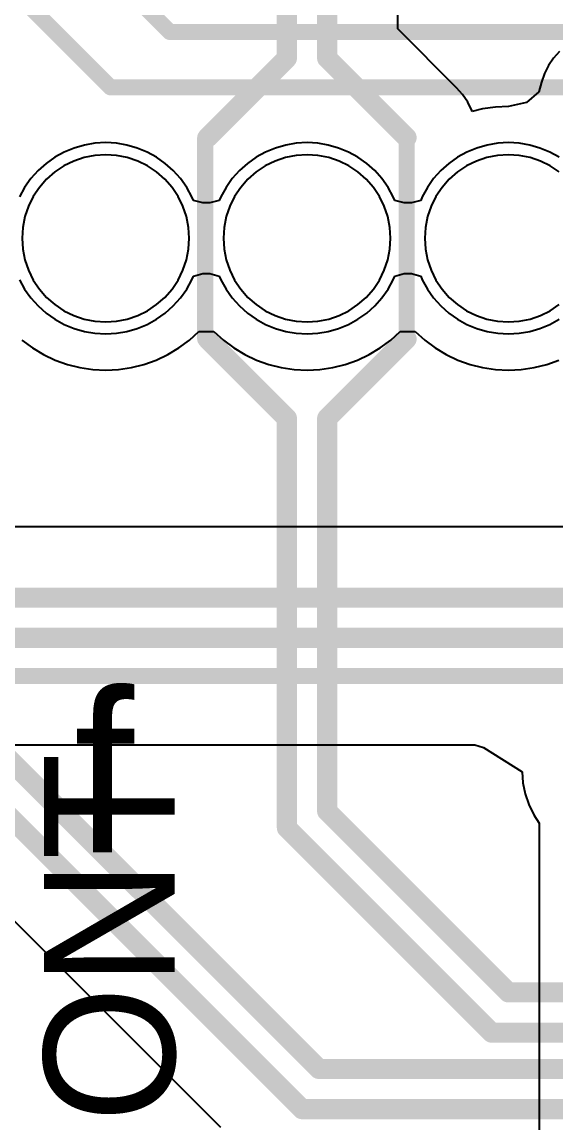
# Model space of a CAD drawing. Header units: millimetres. Extents: x 5.97 to 14.78, y 3.86 to 11.35.
# Drawn here: x 8.283 to 8.549, y 6.941 to 7.487 of the extents above; entities that cross this region are included whole.
import ezdxf

# ---------------------------------------------------------------- set-up
doc = ezdxf.new("R2010")
doc.units = ezdxf.units.MM
doc.header["$MEASUREMENT"] = 0
for name, color, linetype in [('BottomLayer', 5, 'Continuous'), ('MidLayer1', 16, 'Continuous'), ('MidLayer2', 76, 'Continuous'), ('TopLayer', 1, 'Continuous'), ('TopOverlay', 2, 'Continuous')]:
    doc.layers.add(name, color=color, linetype=linetype)

msp = doc.modelspace()

# ---------------------------------------------------------------- linework, layer by layer
at = {"layer": 'BottomLayer'}
for p, q in [((8.47008, 7.48396), (8.47008, 7.78)), ((8.49923, 7.4548), (8.47008, 7.48396)), ((8.55034, 7.47282), (8.5474, 7.46947)), ((8.54492, 7.46576), (8.54295, 7.46177)), ((8.5474, 7.46947), (8.54492, 7.46576)), ((8.54295, 7.46177), (8.54152, 7.45755)), ((8.50226, 7.45135), (8.49923, 7.4548)), ((8.54152, 7.45755), (8.54018, 7.45276)), ((8.50481, 7.44754), (8.50226, 7.45135)), ((8.54018, 7.45276), (8.53395, 7.44739)), ((8.50684, 7.44342), (8.50481, 7.44754)), ((8.507, 7.44295), (8.50684, 7.44342)), ((8.51222, 7.44425), (8.507, 7.44295)), ((8.51858, 7.4452), (8.51222, 7.44425)), ((8.525, 7.44551), (8.51858, 7.4452)), ((8.53395, 7.44739), (8.525, 7.44551)), ((8.18906, 7.13133), (8.38198, 6.93842))]:
    msp.add_line(p, q, dxfattribs=at)
for points, const_width in [([(8.435, 7.46943), (8.435, 7.78)], 0.01), ([(8.415, 7.46943), (8.415, 7.76079)], 0.01), ([(8.37557, 7.43), (8.415, 7.46943)], 0.01), ([(8.435, 7.46943), (8.47443, 7.43)], 0.01), ([(8.37443, 7.33), (8.37443, 7.43)], 0.008), ([(8.47443, 7.33), (8.47443, 7.43)], 0.008), ([(8.37557, 7.33), (8.385, 7.32057)], 0.01), ([(8.43722, 7.29278), (8.47443, 7.33)], 0.01), ([(8.385, 7.32057), (8.415, 7.29057)], 0.01), ([(8.415, 7.08713), (8.415, 7.29057)], 0.01), ([(8.435, 7.29057), (8.43722, 7.29278)], 0.01), ([(8.435, 7.09542), (8.435, 7.29057)], 0.01), ([(8.23439, 7.1639), (8.43087, 6.96742)], 0.01), ([(8.21387, 7.15613), (8.42258, 6.94742)], 0.01), ([(8.435, 7.09542), (8.505, 7.02542)], 0.01), ([(8.415, 7.08713), (8.51672, 6.98542)], 0.01), ([(8.505, 7.02542), (8.525, 7.00542)], 0.01), ([(8.525, 7.00542), (8.57323, 7.00542)], 0.01), ([(8.51672, 6.98542), (8.60182, 6.98542)], 0.01), ([(8.43087, 6.96742), (8.69032, 6.96742)], 0.01), ([(8.42258, 6.94742), (8.70043, 6.94742)], 0.01)]:
    msp.add_lwpolyline(points, dxfattribs=dict(at, const_width=const_width))
for points, const_width in [([(8.4125, 7.46943, 1), (8.4175, 7.46943, 1)], 0.005), ([(8.4125, 7.46943, 1), (8.4175, 7.46943, 1)], 0.005), ([(8.4325, 7.46943, 1), (8.4375, 7.46943, 1)], 0.005), ([(8.4325, 7.46943, 1), (8.4375, 7.46943, 1)], 0.005), ([(8.37243, 7.43, 1), (8.37643, 7.43, 1)], 0.004), ([(8.37307, 7.43, 1), (8.37807, 7.43, 1)], 0.005), ([(8.47193, 7.43, 1), (8.47693, 7.43, 1)], 0.005), ([(8.47243, 7.43, 1), (8.47643, 7.43, 1)], 0.004), ([(8.37243, 7.33, 1), (8.37643, 7.33, 1)], 0.004), ([(8.37307, 7.33, 1), (8.37807, 7.33, 1)], 0.005), ([(8.47193, 7.33, 1), (8.47693, 7.33, 1)], 0.005), ([(8.47243, 7.33, 1), (8.47643, 7.33, 1)], 0.004), ([(8.3825, 7.32057, 1), (8.3875, 7.32057, 1)], 0.005), ([(8.3825, 7.32057, 1), (8.3875, 7.32057, 1)], 0.005), ([(8.4125, 7.29057, 1), (8.4175, 7.29057, 1)], 0.005), ([(8.4125, 7.29057, 1), (8.4175, 7.29057, 1)], 0.005), ([(8.4325, 7.29057, 1), (8.4375, 7.29057, 1)], 0.005), ([(8.4325, 7.29057, 1), (8.4375, 7.29057, 1)], 0.005), ([(8.43472, 7.29278, 1), (8.43972, 7.29278, 1)], 0.005), ([(8.43472, 7.29278, 1), (8.43972, 7.29278, 1)], 0.005), ([(8.4325, 7.09542, 1), (8.4375, 7.09542, 1)], 0.005), ([(8.4325, 7.09542, 1), (8.4375, 7.09542, 1)], 0.005), ([(8.4125, 7.08713, 1), (8.4175, 7.08713, 1)], 0.005), ([(8.4125, 7.08713, 1), (8.4175, 7.08713, 1)], 0.005), ([(8.5025, 7.02542, 1), (8.5075, 7.02542, 1)], 0.005), ([(8.5025, 7.02542, 1), (8.5075, 7.02542, 1)], 0.005), ([(8.5225, 7.00542, 1), (8.5275, 7.00542, 1)], 0.005), ([(8.5225, 7.00542, 1), (8.5275, 7.00542, 1)], 0.005), ([(8.51422, 6.98542, 1), (8.51922, 6.98542, 1)], 0.005), ([(8.51422, 6.98542, 1), (8.51922, 6.98542, 1)], 0.005), ([(8.42837, 6.96742, 1), (8.43337, 6.96742, 1)], 0.005), ([(8.42837, 6.96742, 1), (8.43337, 6.96742, 1)], 0.005), ([(8.42008, 6.94742, 1), (8.42508, 6.94742, 1)], 0.005), ([(8.42008, 6.94742, 1), (8.42508, 6.94742, 1)], 0.005)]:
    msp.add_lwpolyline(points, format="xyb", close=True, dxfattribs=dict(at, const_width=const_width))
at = {"layer": 'MidLayer1'}
for p, q in [((8.31958, 7.42117), (8.31425, 7.42011)), ((8.325, 7.42152), (8.31958, 7.42117)), ((8.33042, 7.42117), (8.325, 7.42152)), ((8.33575, 7.42011), (8.33042, 7.42117)), ((8.41958, 7.42117), (8.41425, 7.42011)), ((8.425, 7.42152), (8.41958, 7.42117)), ((8.43042, 7.42117), (8.425, 7.42152)), ((8.43575, 7.42011), (8.43042, 7.42117)), ((8.51958, 7.42117), (8.51425, 7.42011)), ((8.525, 7.42152), (8.51958, 7.42117)), ((8.53042, 7.42117), (8.525, 7.42152)), ((8.53575, 7.42011), (8.53042, 7.42117)), ((8.30424, 7.41596), (8.29972, 7.41294)), ((8.30911, 7.41836), (8.30424, 7.41596)), ((8.31425, 7.42011), (8.30911, 7.41836)), ((8.34089, 7.41836), (8.33575, 7.42011)), ((8.34576, 7.41596), (8.34089, 7.41836)), ((8.35028, 7.41294), (8.34576, 7.41596)), ((8.40424, 7.41596), (8.39972, 7.41294)), ((8.40911, 7.41836), (8.40424, 7.41596)), ((8.41425, 7.42011), (8.40911, 7.41836)), ((8.44089, 7.41836), (8.43575, 7.42011)), ((8.44576, 7.41596), (8.44089, 7.41836)), ((8.45028, 7.41294), (8.44576, 7.41596)), ((8.50424, 7.41596), (8.49972, 7.41294)), ((8.50911, 7.41836), (8.50424, 7.41596)), ((8.51425, 7.42011), (8.50911, 7.41836)), ((8.54089, 7.41836), (8.53575, 7.42011)), ((8.54576, 7.41596), (8.54089, 7.41836)), ((8.55028, 7.41294), (8.54576, 7.41596)), ((8.29972, 7.41294), (8.29564, 7.40936)), ((8.35436, 7.40936), (8.35028, 7.41294)), ((8.39972, 7.41294), (8.39564, 7.40936)), ((8.45436, 7.40936), (8.45028, 7.41294)), ((8.49972, 7.41294), (8.49564, 7.40936)), ((8.29206, 7.40528), (8.28904, 7.40076)), ((8.29564, 7.40936), (8.29206, 7.40528)), ((8.35794, 7.40528), (8.35436, 7.40936)), ((8.36096, 7.40076), (8.35794, 7.40528)), ((8.39206, 7.40528), (8.38904, 7.40076)), ((8.39564, 7.40936), (8.39206, 7.40528)), ((8.45794, 7.40528), (8.45436, 7.40936)), ((8.46096, 7.40076), (8.45794, 7.40528)), ((8.49206, 7.40528), (8.48904, 7.40076)), ((8.49564, 7.40936), (8.49206, 7.40528)), ((8.28904, 7.40076), (8.28664, 7.39589)), ((8.36336, 7.39589), (8.36096, 7.40076)), ((8.38904, 7.40076), (8.38664, 7.39589)), ((8.46336, 7.39589), (8.46096, 7.40076)), ((8.48904, 7.40076), (8.48664, 7.39589)), ((8.28664, 7.39589), (8.28489, 7.39075)), ((8.36511, 7.39075), (8.36336, 7.39589)), ((8.38664, 7.39589), (8.38489, 7.39075)), ((8.46511, 7.39075), (8.46336, 7.39589)), ((8.48664, 7.39589), (8.48489, 7.39075)), ((8.28489, 7.39075), (8.28383, 7.38542)), ((8.36617, 7.38542), (8.36511, 7.39075)), ((8.38489, 7.39075), (8.38383, 7.38542)), ((8.46617, 7.38542), (8.46511, 7.39075)), ((8.48489, 7.39075), (8.48383, 7.38542)), ((8.28383, 7.38542), (8.28348, 7.38)), ((8.36652, 7.38), (8.36617, 7.38542)), ((8.38383, 7.38542), (8.38348, 7.38)), ((8.46652, 7.38), (8.46617, 7.38542)), ((8.48383, 7.38542), (8.48348, 7.38)), ((8.28348, 7.38), (8.28383, 7.37458)), ((8.36617, 7.37458), (8.36652, 7.38)), ((8.38348, 7.38), (8.38383, 7.37458)), ((8.46617, 7.37458), (8.46652, 7.38)), ((8.48348, 7.38), (8.48383, 7.37458)), ((8.28383, 7.37458), (8.28489, 7.36925)), ((8.36511, 7.36925), (8.36617, 7.37458)), ((8.38383, 7.37458), (8.38489, 7.36925)), ((8.46511, 7.36925), (8.46617, 7.37458)), ((8.48383, 7.37458), (8.48489, 7.36925)), ((8.28489, 7.36925), (8.28664, 7.36411)), ((8.36336, 7.36411), (8.36511, 7.36925)), ((8.38489, 7.36925), (8.38664, 7.36411)), ((8.46336, 7.36411), (8.46511, 7.36925)), ((8.48489, 7.36925), (8.48664, 7.36411)), ((8.28664, 7.36411), (8.28904, 7.35924)), ((8.36096, 7.35924), (8.36336, 7.36411)), ((8.38664, 7.36411), (8.38904, 7.35924)), ((8.46096, 7.35924), (8.46336, 7.36411)), ((8.48664, 7.36411), (8.48904, 7.35924)), ((8.28904, 7.35924), (8.29206, 7.35472)), ((8.35794, 7.35472), (8.36096, 7.35924)), ((8.38904, 7.35924), (8.39206, 7.35472)), ((8.45794, 7.35472), (8.46096, 7.35924)), ((8.48904, 7.35924), (8.49206, 7.35472)), ((8.29206, 7.35472), (8.29564, 7.35064)), ((8.29564, 7.35064), (8.29972, 7.34706)), ((8.35028, 7.34706), (8.35436, 7.35064)), ((8.35436, 7.35064), (8.35794, 7.35472)), ((8.39206, 7.35472), (8.39564, 7.35064)), ((8.39564, 7.35064), (8.39972, 7.34706)), ((8.45028, 7.34706), (8.45436, 7.35064)), ((8.45436, 7.35064), (8.45794, 7.35472)), ((8.49206, 7.35472), (8.49564, 7.35064)), ((8.49564, 7.35064), (8.49972, 7.34706)), ((8.29972, 7.34706), (8.30424, 7.34404)), ((8.34576, 7.34404), (8.35028, 7.34706)), ((8.39972, 7.34706), (8.40424, 7.34404)), ((8.44576, 7.34404), (8.45028, 7.34706)), ((8.49972, 7.34706), (8.50424, 7.34404)), ((8.54576, 7.34404), (8.55028, 7.34706)), ((8.30424, 7.34404), (8.30911, 7.34164)), ((8.30911, 7.34164), (8.31425, 7.33989)), ((8.31425, 7.33989), (8.31958, 7.33883)), ((8.31958, 7.33883), (8.325, 7.33848)), ((8.325, 7.33848), (8.33042, 7.33883)), ((8.33042, 7.33883), (8.33575, 7.33989)), ((8.33575, 7.33989), (8.34089, 7.34164)), ((8.34089, 7.34164), (8.34576, 7.34404)), ((8.40424, 7.34404), (8.40911, 7.34164)), ((8.40911, 7.34164), (8.41425, 7.33989)), ((8.41425, 7.33989), (8.41958, 7.33883)), ((8.41958, 7.33883), (8.425, 7.33848)), ((8.425, 7.33848), (8.43042, 7.33883)), ((8.43042, 7.33883), (8.43575, 7.33989)), ((8.43575, 7.33989), (8.44089, 7.34164)), ((8.44089, 7.34164), (8.44576, 7.34404)), ((8.50424, 7.34404), (8.50911, 7.34164)), ((8.50911, 7.34164), (8.51425, 7.33989)), ((8.51425, 7.33989), (8.51958, 7.33883)), ((8.51958, 7.33883), (8.525, 7.33848)), ((8.525, 7.33848), (8.53042, 7.33883)), ((8.53042, 7.33883), (8.53575, 7.33989)), ((8.53575, 7.33989), (8.54089, 7.34164)), ((8.54089, 7.34164), (8.54576, 7.34404))]:
    msp.add_line(p, q, dxfattribs=at)
at = {"layer": 'MidLayer2'}
for p, q in [((8.31443, 7.42632), (8.30931, 7.42484)), ((8.31968, 7.42721), (8.31443, 7.42632)), ((8.325, 7.42751), (8.31968, 7.42721)), ((8.33032, 7.42721), (8.325, 7.42751)), ((8.33557, 7.42632), (8.33032, 7.42721)), ((8.34069, 7.42484), (8.33557, 7.42632)), ((8.41443, 7.42632), (8.40931, 7.42484)), ((8.41968, 7.42721), (8.41443, 7.42632)), ((8.425, 7.42751), (8.41968, 7.42721)), ((8.43032, 7.42721), (8.425, 7.42751)), ((8.43557, 7.42632), (8.43032, 7.42721)), ((8.44069, 7.42484), (8.43557, 7.42632)), ((8.51443, 7.42632), (8.50931, 7.42484)), ((8.51968, 7.42721), (8.51443, 7.42632)), ((8.525, 7.42751), (8.51968, 7.42721)), ((8.53032, 7.42721), (8.525, 7.42751)), ((8.53557, 7.42632), (8.53032, 7.42721)), ((8.54069, 7.42484), (8.53557, 7.42632)), ((8.30439, 7.4228), (8.29972, 7.42023)), ((8.30931, 7.42484), (8.30439, 7.4228)), ((8.34561, 7.4228), (8.34069, 7.42484)), ((8.35028, 7.42023), (8.34561, 7.4228)), ((8.40439, 7.4228), (8.39972, 7.42023)), ((8.40931, 7.42484), (8.40439, 7.4228)), ((8.44561, 7.4228), (8.44069, 7.42484)), ((8.45028, 7.42023), (8.44561, 7.4228)), ((8.50439, 7.4228), (8.49972, 7.42023)), ((8.50931, 7.42484), (8.50439, 7.4228)), ((8.54561, 7.4228), (8.54069, 7.42484)), ((8.55028, 7.42023), (8.54561, 7.4228)), ((8.29538, 7.41714), (8.29141, 7.41359)), ((8.29972, 7.42023), (8.29538, 7.41714)), ((8.35462, 7.41714), (8.35028, 7.42023)), ((8.35859, 7.41359), (8.35462, 7.41714)), ((8.39538, 7.41714), (8.39141, 7.41359)), ((8.39972, 7.42023), (8.39538, 7.41714)), ((8.45462, 7.41714), (8.45028, 7.42023)), ((8.45859, 7.41359), (8.45462, 7.41714)), ((8.49538, 7.41714), (8.49141, 7.41359)), ((8.49972, 7.42023), (8.49538, 7.41714)), ((8.29141, 7.41359), (8.28786, 7.40962)), ((8.36214, 7.40962), (8.35859, 7.41359)), ((8.39141, 7.41359), (8.38786, 7.40962)), ((8.46214, 7.40962), (8.45859, 7.41359)), ((8.49141, 7.41359), (8.48786, 7.40962)), ((8.28477, 7.40528), (8.2822, 7.40061)), ((8.28786, 7.40962), (8.28477, 7.40528)), ((8.36523, 7.40528), (8.36214, 7.40962)), ((8.3678, 7.40061), (8.36523, 7.40528)), ((8.38477, 7.40528), (8.3822, 7.40061)), ((8.38786, 7.40962), (8.38477, 7.40528)), ((8.46523, 7.40528), (8.46214, 7.40962)), ((8.4678, 7.40061), (8.46523, 7.40528)), ((8.48477, 7.40528), (8.4822, 7.40061)), ((8.48786, 7.40962), (8.48477, 7.40528)), ((8.36856, 7.39878), (8.3678, 7.40061)), ((8.3822, 7.40061), (8.38144, 7.39878)), ((8.46856, 7.39878), (8.4678, 7.40061)), ((8.4822, 7.40061), (8.48144, 7.39878)), ((8.37319, 7.39755), (8.36856, 7.39878)), ((8.37681, 7.39755), (8.37319, 7.39755)), ((8.38144, 7.39878), (8.37681, 7.39755)), ((8.47319, 7.39755), (8.46856, 7.39878)), ((8.47681, 7.39755), (8.47319, 7.39755)), ((8.48144, 7.39878), (8.47681, 7.39755)), ((8.3678, 7.35939), (8.36856, 7.36122)), ((8.36856, 7.36122), (8.37319, 7.36245)), ((8.37319, 7.36245), (8.37681, 7.36245)), ((8.37681, 7.36245), (8.38144, 7.36122)), ((8.38144, 7.36122), (8.3822, 7.35939)), ((8.4678, 7.35939), (8.46856, 7.36122)), ((8.46856, 7.36122), (8.47319, 7.36245)), ((8.47319, 7.36245), (8.47681, 7.36245)), ((8.47681, 7.36245), (8.48144, 7.36122)), ((8.48144, 7.36122), (8.4822, 7.35939)), ((8.2822, 7.35939), (8.28477, 7.35472)), ((8.36523, 7.35472), (8.3678, 7.35939)), ((8.3822, 7.35939), (8.38477, 7.35472)), ((8.46523, 7.35472), (8.4678, 7.35939)), ((8.4822, 7.35939), (8.48477, 7.35472)), ((8.28477, 7.35472), (8.28786, 7.35038)), ((8.28786, 7.35038), (8.29141, 7.34641)), ((8.35859, 7.34641), (8.36214, 7.35038)), ((8.36214, 7.35038), (8.36523, 7.35472)), ((8.38477, 7.35472), (8.38786, 7.35038)), ((8.38786, 7.35038), (8.39141, 7.34641)), ((8.45859, 7.34641), (8.46214, 7.35038)), ((8.46214, 7.35038), (8.46523, 7.35472)), ((8.48477, 7.35472), (8.48786, 7.35038)), ((8.48786, 7.35038), (8.49141, 7.34641)), ((8.29141, 7.34641), (8.29538, 7.34286)), ((8.35462, 7.34286), (8.35859, 7.34641)), ((8.39141, 7.34641), (8.39538, 7.34286)), ((8.45462, 7.34286), (8.45859, 7.34641)), ((8.49141, 7.34641), (8.49538, 7.34286)), ((8.29538, 7.34286), (8.29972, 7.33977)), ((8.29972, 7.33977), (8.30439, 7.3372)), ((8.34561, 7.3372), (8.35028, 7.33977)), ((8.35028, 7.33977), (8.35462, 7.34286)), ((8.39538, 7.34286), (8.39972, 7.33977)), ((8.39972, 7.33977), (8.40439, 7.3372)), ((8.44561, 7.3372), (8.45028, 7.33977)), ((8.45028, 7.33977), (8.45462, 7.34286)), ((8.49538, 7.34286), (8.49972, 7.33977)), ((8.49972, 7.33977), (8.50439, 7.3372)), ((8.54561, 7.3372), (8.55028, 7.33977)), ((8.30439, 7.3372), (8.30931, 7.33516)), ((8.30931, 7.33516), (8.31443, 7.33368)), ((8.31443, 7.33368), (8.31968, 7.33279)), ((8.33032, 7.33279), (8.33557, 7.33368)), ((8.33557, 7.33368), (8.34069, 7.33516)), ((8.34069, 7.33516), (8.34561, 7.3372)), ((8.40439, 7.3372), (8.40931, 7.33516)), ((8.40931, 7.33516), (8.41443, 7.33368)), ((8.41443, 7.33368), (8.41968, 7.33279)), ((8.43032, 7.33279), (8.43557, 7.33368)), ((8.43557, 7.33368), (8.44069, 7.33516)), ((8.44069, 7.33516), (8.44561, 7.3372)), ((8.50439, 7.3372), (8.50931, 7.33516)), ((8.50931, 7.33516), (8.51443, 7.33368)), ((8.51443, 7.33368), (8.51968, 7.33279)), ((8.53032, 7.33279), (8.53557, 7.33368)), ((8.53557, 7.33368), (8.54069, 7.33516)), ((8.54069, 7.33516), (8.54561, 7.3372)), ((8.31968, 7.33279), (8.325, 7.33249)), ((8.325, 7.33249), (8.33032, 7.33279)), ((8.41968, 7.33279), (8.425, 7.33249)), ((8.425, 7.33249), (8.43032, 7.33279)), ((8.51968, 7.33279), (8.525, 7.33249)), ((8.525, 7.33249), (8.53032, 7.33279))]:
    msp.add_line(p, q, dxfattribs=at)
at = {"layer": 'TopLayer'}
for p, q in [((8.36656, 7.32936), (8.37132, 7.33368)), ((8.37132, 7.33368), (8.37868, 7.33368)), ((8.37868, 7.33368), (8.38344, 7.32936)), ((8.46656, 7.32936), (8.47132, 7.33368)), ((8.47132, 7.33368), (8.47868, 7.33368)), ((8.47868, 7.33368), (8.48344, 7.32936)), ((8.28344, 7.32936), (8.2886, 7.32553)), ((8.3614, 7.32553), (8.36656, 7.32936)), ((8.38344, 7.32936), (8.3886, 7.32553)), ((8.4614, 7.32553), (8.46656, 7.32936)), ((8.48344, 7.32936), (8.4886, 7.32553)), ((8.2886, 7.32553), (8.29412, 7.32222)), ((8.35588, 7.32222), (8.3614, 7.32553)), ((8.3886, 7.32553), (8.39412, 7.32222)), ((8.45588, 7.32222), (8.4614, 7.32553)), ((8.4886, 7.32553), (8.49412, 7.32222)), ((8.29412, 7.32222), (8.29993, 7.31947)), ((8.29993, 7.31947), (8.30598, 7.31731)), ((8.30598, 7.31731), (8.31222, 7.31575)), ((8.33778, 7.31575), (8.34402, 7.31731)), ((8.34402, 7.31731), (8.35007, 7.31947)), ((8.35007, 7.31947), (8.35588, 7.32222)), ((8.39412, 7.32222), (8.39993, 7.31947)), ((8.39993, 7.31947), (8.40598, 7.31731)), ((8.40598, 7.31731), (8.41222, 7.31575)), ((8.43778, 7.31575), (8.44402, 7.31731)), ((8.44402, 7.31731), (8.45007, 7.31947)), ((8.45007, 7.31947), (8.45588, 7.32222)), ((8.49412, 7.32222), (8.49993, 7.31947)), ((8.49993, 7.31947), (8.50598, 7.31731)), ((8.50598, 7.31731), (8.51222, 7.31575)), ((8.53778, 7.31575), (8.54402, 7.31731)), ((8.54402, 7.31731), (8.55007, 7.31947)), ((8.31222, 7.31575), (8.31858, 7.3148)), ((8.31858, 7.3148), (8.325, 7.31449)), ((8.325, 7.31449), (8.33142, 7.3148)), ((8.33142, 7.3148), (8.33778, 7.31575)), ((8.41222, 7.31575), (8.41858, 7.3148)), ((8.41858, 7.3148), (8.425, 7.31449)), ((8.425, 7.31449), (8.43142, 7.3148)), ((8.43142, 7.3148), (8.43778, 7.31575)), ((8.51222, 7.31575), (8.51858, 7.3148)), ((8.51858, 7.3148), (8.525, 7.31449)), ((8.525, 7.31449), (8.53142, 7.3148)), ((8.53142, 7.3148), (8.53778, 7.31575)), ((8.90382, 7.23661), (7.97256, 7.23661)), ((8.22165, 7.12847), (8.50829, 7.12847)), ((8.50829, 7.12847), (8.51266, 7.12702)), ((8.51266, 7.12702), (8.53184, 7.115)), ((8.53184, 7.115), (8.53221, 7.10944)), ((8.53221, 7.10944), (8.53329, 7.10398)), ((8.53329, 7.10398), (8.53508, 7.0987)), ((8.53508, 7.0987), (8.53755, 7.0937)), ((8.53755, 7.0937), (8.54036, 7.0895)), ((8.54036, 7.0895), (8.54036, 6.72269))]:
    msp.add_line(p, q, dxfattribs=at)
for points, const_width in [([(8.195, 7.58737), (8.32737, 7.455)], 0.008), ([(8.28941, 7.54988), (8.35679, 7.4825)], 0.008), ([(8.35679, 7.4825), (8.63139, 7.4825)], 0.008), ([(8.32737, 7.455), (8.62, 7.455)], 0.008), ([(7.92493, 7.20154), (8.99142, 7.20154)], 0.01), ([(8.18623, 7.18154), (8.90262, 7.18154)], 0.01), ([(8.20754, 7.16254), (8.89475, 7.16254)], 0.008)]:
    msp.add_lwpolyline(points, dxfattribs=dict(at, const_width=const_width))
at = {"layer": 'TopLayer', "const_width": 0.004}
for points in [[(8.35479, 7.4825, 1), (8.35879, 7.4825, 1)], [(8.35479, 7.4825, 1), (8.35879, 7.4825, 1)], [(8.32537, 7.455, 1), (8.32937, 7.455, 1)], [(8.32537, 7.455, 1), (8.32937, 7.455, 1)]]:
    msp.add_lwpolyline(points, format="xyb", close=True, dxfattribs=at)

# ---------------------------------------------------------------- texts
at = {"layer": 'TopOverlay'}
msp.add_text('f', height=0.08, dxfattribs=at).set_placement((8.30931, 7.075))
msp.add_text('FRONT', height=0.065, rotation=-270, dxfattribs=at).set_placement((8.35931, 6.825))

doc.saveas('drawing.dxf')
